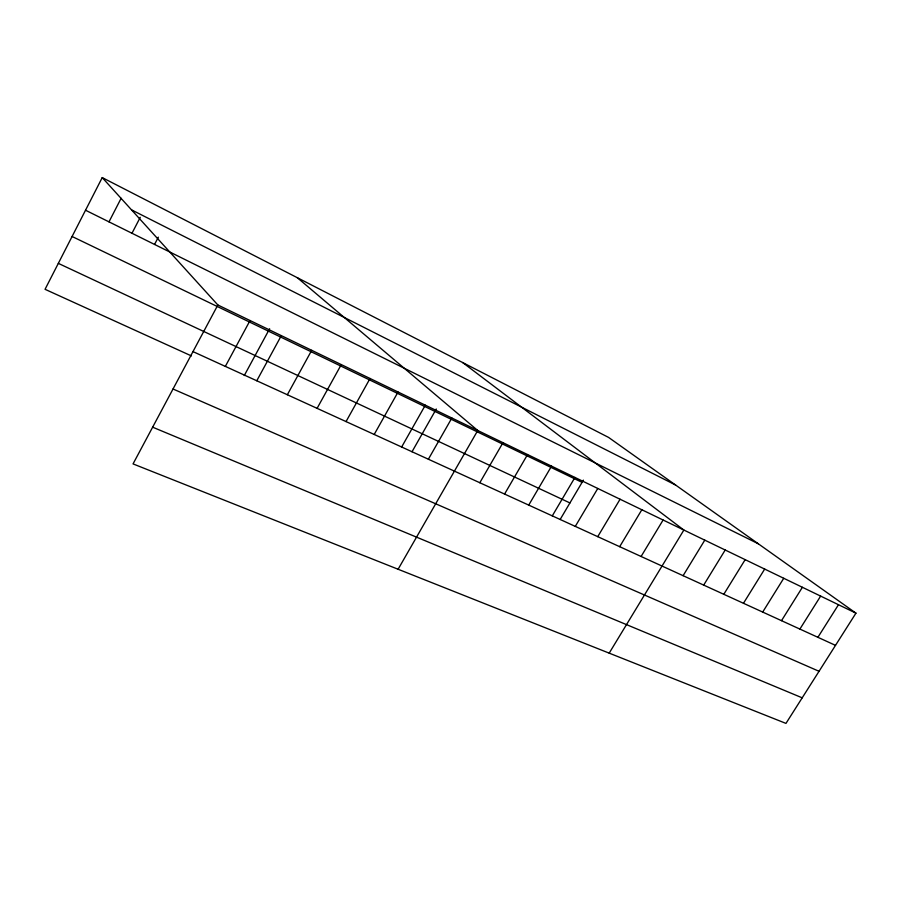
<?xml version="1.0" encoding="UTF-8"?>
<svg xmlns="http://www.w3.org/2000/svg" width="901" height="901" viewBox="0 0 901 901"><rect width="100%" height="100%" fill="white"/><g stroke="black" fill="none" stroke-linecap="round" stroke-linejoin="round"><path stroke-width="1.35" d="M102.23 177.598L217.862 304.988L133.044 463.902L785.965 723.402L855.95 613.153L608.603 437.435L102.23 177.598L45.05 289.311L191.406 355.906M108.987 221.849L121.139 198.276M131.985 233.258L140.263 217.31M154.544 244.441L158.351 237.166M225.34 366.392L250.039 320.531M244.261 375.559L269.624 328.73M256.774 380.763L281.303 335.634M287.351 394.739L311.701 350.309M317.096 408.344L341.276 364.59M346.04 421.578L370.041 378.488M374.208 434.451L398.051 392.014M401.655 446.997L425.306 405.18M412.016 451.761L436.275 408.998M428.38 459.217L451.863 418.008M398.107 569.252L477.744 430.498L297.274 277.677M479.816 482.733L502.972 442.684M504.571 494.063L527.558 454.555M528.729 505.101L551.547 466.144M552.29 515.879L574.939 477.44M560.152 519.483L583.386 480.143M575.288 526.387L597.78 488.466M597.746 536.658L620.068 499.233M619.674 546.682L641.839 509.741M641.095 556.48L663.102 520.012M609.189 653.146L683.87 530.047L462.63 362.529M683.104 575.683L704.785 540.149M703.692 585.098L725.204 550.004M723.807 594.288L745.172 559.645M743.471 603.276L764.679 569.072M762.697 612.072L783.746 578.273M781.505 620.665L802.397 587.283M799.897 629.078L820.642 596.09M817.894 637.311L838.482 604.717M152.641 427.187L802.205 697.825M173.026 389.007L819.054 671.29M192.983 351.604L835.509 645.364M58.328 263.374L569.928 502.938M217.862 304.988L855.95 613.153M72.091 236.49L582.069 482.373M85.527 210.226L758.282 543.765M131.501 209.843L675.637 485.053"/></g></svg>
